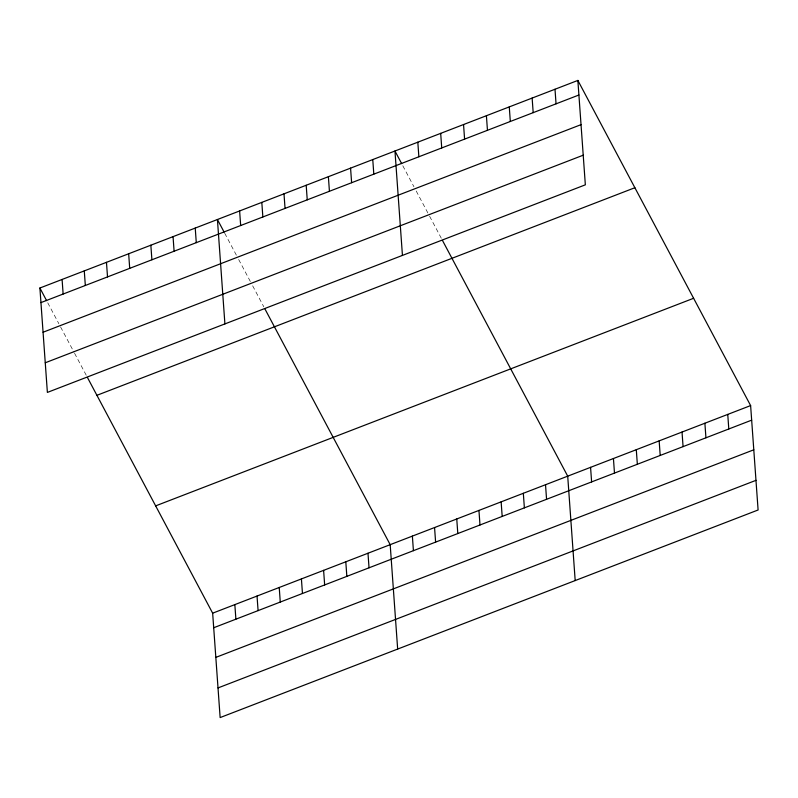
<?xml version="1.0" encoding="UTF-8"?>
<svg xmlns="http://www.w3.org/2000/svg" width="798" height="798" viewBox="0 0 798 798"><rect width="100%" height="100%" fill="white"/><g stroke="black" fill="none" stroke-linecap="round" stroke-linejoin="round"><path stroke-width="0.6" stroke-dasharray="3.99 2.99" d="M402.781 165.735L413.963 186.782M416.197 190.981L429.045 215.181M429.603 216.228L441.344 238.323M224.697 233.186L236.427 255.28M238.662 259.49L250.402 281.584M252.637 285.784L263.819 306.831M47.72 302.751L58.902 323.789M60.578 326.941L73.995 352.187M74.553 353.245L86.852 376.387"/><path stroke-width="1.2" d="M577.862 80.428L585.343 184.827L47.381 392.416L39.9 288.018L577.862 80.428L750.619 405.584L758.1 509.982L220.138 717.572L212.657 613.173L87.411 377.434M40.947 302.602L578.909 95.012M43.072 332.237L581.034 124.648M45.257 362.781L583.218 155.191M96.907 395.319L634.869 187.73M155.65 505.872L693.612 298.282M212.657 613.173L750.619 405.584M213.694 627.747L751.666 420.157M215.819 657.392L753.791 449.803M218.014 687.926L755.975 480.336M401.663 163.63L394.96 151.012L402.441 255.41M442.461 240.427L567.707 476.157L575.188 580.565M224.138 232.138L217.425 219.52L224.906 323.918M264.936 308.936L390.182 544.665L397.663 649.063M39.9 288.018L46.603 300.647M727.756 414.401L728.793 428.985M704.893 423.229L705.931 437.803M682.031 432.047L683.068 446.631M659.158 440.875L660.205 455.449M636.295 449.693L637.343 464.266M613.433 458.511L614.48 473.094M590.57 467.339L591.617 481.912M554.999 89.256L556.046 103.83M532.136 98.074L533.184 112.658M545.523 484.725L546.56 499.299M509.274 106.902L510.321 121.476M523.328 493.284L524.376 507.867M486.411 115.72L487.458 130.303M501.134 501.852L502.181 516.426M463.548 124.538L464.586 139.121M478.95 510.411L479.987 524.994M440.686 133.366L441.723 147.939M456.755 518.979L457.803 533.553M417.823 142.184L418.86 156.767M434.561 527.538L435.608 542.121M412.376 536.106L413.414 550.68M372.766 159.57L373.813 174.154M350.571 168.139L351.619 182.712M367.988 553.223L369.035 567.807M328.387 176.697L329.424 191.281M345.803 561.792L346.841 576.365M306.193 185.266L307.24 199.839M323.609 570.351L324.656 584.934M283.998 193.824L285.046 208.408M301.415 578.919L302.462 593.493M261.814 202.393L262.851 216.966M279.23 587.478L280.268 602.061M239.619 210.951L240.667 225.535M257.036 596.046L258.083 610.62M234.841 604.605L235.889 619.188M195.241 228.078L196.278 242.652M173.046 236.637L174.094 251.22M150.852 245.205L151.899 259.779M128.668 253.764L129.705 268.347M106.473 262.333L107.521 276.906M84.279 270.891L85.326 285.475M62.094 279.46L63.132 294.033"/></g></svg>
